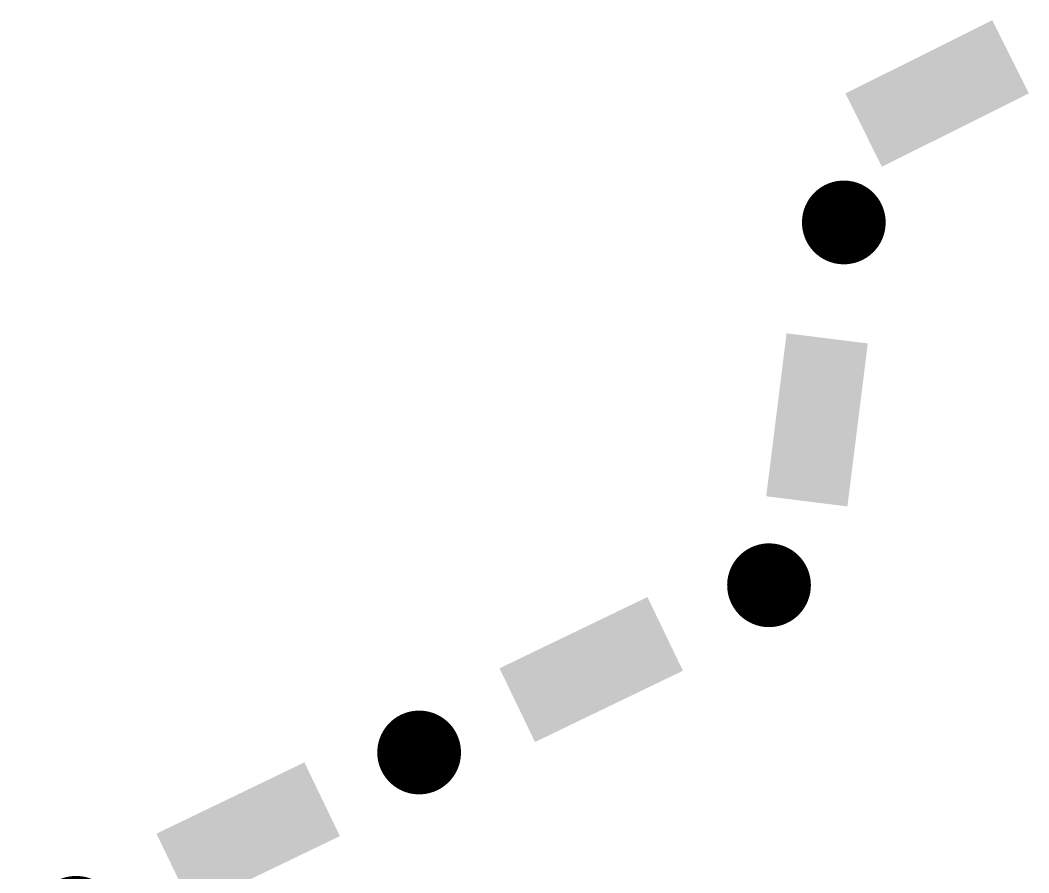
# Model space of a CAD drawing. Extents: x 587451 to 600081, y 7506605 to 7515945.
# Drawn here: x 595412.3 to 595862.6, y 7514022.7 to 7514403.1 of the extents above; entities that cross this region are included whole.
import ezdxf

# ---------------------------------------------------------------- set-up
doc = ezdxf.new("R2010")
doc.units = 0
doc.header["$LTSCALE"] = 280
doc.header["$MEASUREMENT"] = 0
doc.layers.add('ESTACAO', color=5, linetype='CONTINUOUS')
doc.layers.add('LIMITE-PROJETO', color=1, linetype='CONTINUOUS')

# ---------------------------------------------------------------- blocks, each defined once
blk = doc.blocks.new('1')
at = {"layer": 'LIMITE-PROJETO'}
blk.add_solid([(-36.65, -18.26), (-36.65, 18.26), (36.65, -18.26), (36.65, 18.26)], dxfattribs=at)
blk = doc.blocks.new('1Q')
at = {"layer": 'LIMITE-PROJETO', "const_width": 18.7}
blk.add_lwpolyline([(-94.63, 0, 1), (-75.93, 0, 1)], format="xyb", close=True, dxfattribs=at)
at = {"layer": 'ESTACAO'}
blk.add_blockref('1', (0, 0), dxfattribs=at)

msp = doc.modelspace()

# ---------------------------------------------------------------- linework, layer by layer
at = {"layer": 'LIMITE-PROJETO', "const_width": 18.7}
for points in [[(595771.63, 7514308.69, 1), (595788.36, 7514317.03, 1)], [(595745.44, 7514141.7, 1), (595747.76, 7514160.25, 1)]]:
    msp.add_lwpolyline(points, format="xyb", close=True, dxfattribs=at)

# ---------------------------------------------------------------- block references
at = {"layer": 'ESTACAO'}
for name, p, rotation in [('1', (595821.65, 7514370.41), 26.50829733442496), ('1', (595768.02, 7514224.77), 82.87279877963344), ('1Q', (595667.22, 7514113.36), 25.72324473497167), ('1Q', (595514.07, 7514039.58), 25.72324473497167)]:
    msp.add_blockref(name, p, dxfattribs=dict(at, rotation=rotation))

doc.saveas('drawing.dxf')
